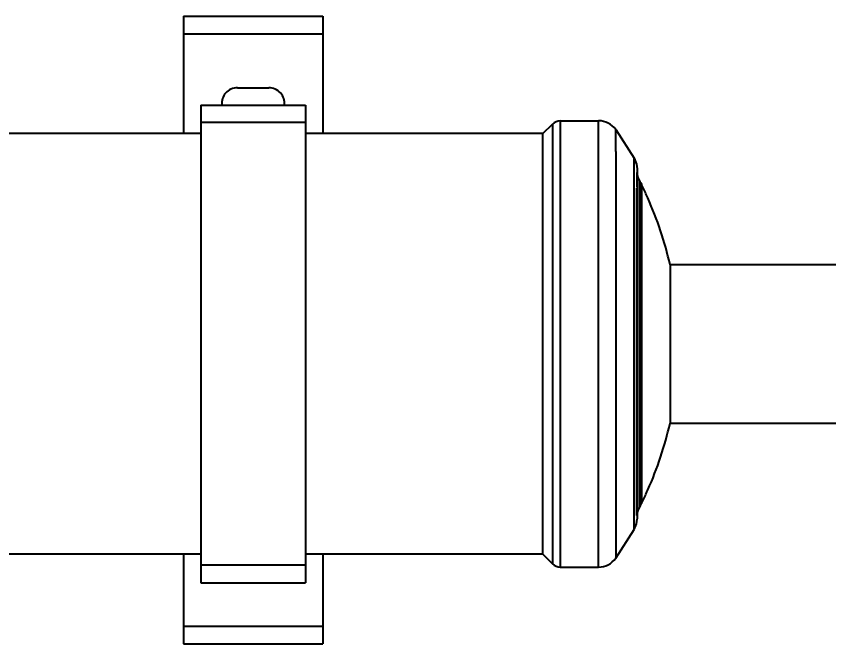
# Model space of a CAD drawing. Header units: millimetres. Extents: x 0 to 10500, y 0 to 7425.
# Drawn here: x 2385.7 to 2618.7, y 4625 to 4808.2 of the extents above; entities that cross this region are included whole.
import ezdxf

# ---------------------------------------------------------------- set-up
doc = ezdxf.new("R2010")
doc.units = ezdxf.units.MM
doc.header["$LTSCALE"] = 577.5
doc.layers.get('0').update_dxf_attribs({"linetype": 'CONTINUOUS'})
doc.layers.add('AXES', color=7, linetype='CONTINUOUS')
doc.styles.add('TEXTSTYLE_3', font='txt')
doc.dimstyles.new('DIMSTYLE_2', dxfattribs={"dimtxt": 75, "dimasz": 3.5, "dimexe": 1.5, "dimexo": 1.5, "dimgap": 18.75, "dimtad": 1, "dimdec": 1, "dimtxsty": 'TEXTSTYLE_3', "dimblk": '_FILLED', "dimblk1": '_FILLED', "dimblk2": '_FILLED', "dimcen": 0.09, "dimadec": 1, "dimazin": 2, "dimtp": 0.1, "dimtm": 0.1, "dimtfac": 1, "dimtdec": 1, "dimtofl": 0, "dimtmove": 0, "dimatfit": 3, "dimldrblk": '_FILLED', "dimfxl": 1, "dimtolj": 1, "dimarcsym": 0})

# ---------------------------------------------------------------- blocks, each defined once
blk = doc.blocks.new('_FILLED')
at = {"color": 0, "linetype": 'ByBlock'}
blk.add_solid([(0, 0), (-1, 0.214), (-1, -0.214)], dxfattribs=at)
blk = doc.blocks.new('*D22')
at = {"color": 2, "linetype": 'Continuous', "transparency": 16777216}
for p, q in [((4837.47, 4680.67), (4837.47, 3823.25)), ((1781.64, 4476.17), (1781.64, 3823.25)), ((1781.64, 3823.25), (1781.64, 3803)), ((4837.47, 3823.25), (4837.47, 3803)), ((1781.64, 3804.5), (3309.56, 3804.5)), ((4837.47, 3804.5), (3309.56, 3804.5))]:
    blk.add_line(p, q, dxfattribs=at)
at = {"color": 2, "linetype": 'Continuous', "transparency": 16777216, "xscale": 3.5, "yscale": 3.5, "zscale": 3.5, "rotation": 180}
blk.add_blockref('_FILLED', (1781.64, 3804.5), dxfattribs=at)
at = {"color": 2, "linetype": 'Continuous', "transparency": 16777216, "xscale": 3.5, "yscale": 3.5, "zscale": 3.5}
blk.add_blockref('_FILLED', (4837.47, 3804.5), dxfattribs=at)
at = {"color": 2, "linetype": 'Continuous', "transparency": 16777216, "insert": (3309.56, 3898.25), "char_height": 75, "width": 300, "attachment_point": 2, "line_spacing_factor": 0.9, "style": 'TEXTSTYLE_3'}
blk.add_mtext('3056', dxfattribs=at)

msp = doc.modelspace()

# ---------------------------------------------------------------- linework, layer by layer
at = {"color": 7, "linetype": 'Continuous'}
for p, q in [((2438.66, 4782.67), (2438.66, 4645.67)), ((2438.66, 4782.67), (2468.66, 4782.67)), ((2468.66, 4782.67), (2468.66, 4645.67)), ((2468.66, 4777.67), (2438.66, 4777.67)), ((2536.74, 4774.5), (2539.48, 4777.23)), ((2539.48, 4777.23), (2539.48, 4651.11)), ((2541.74, 4778.17), (2541.74, 4650.17)), ((2438.66, 4774.5), (2249.43, 4774.5)), ((2536.74, 4774.5), (2468.66, 4774.5)), ((2536.74, 4653.85), (2536.74, 4774.5)), ((2573.26, 4736.91), (2628.26, 4736.91)), ((2573.26, 4736.9), (2573.26, 4691.44)), ((2573.26, 4691.44), (2597.89, 4691.44)), ((2600.62, 4691.44), (2628.26, 4691.44)), ((2438.66, 4653.85), (2327.96, 4653.85)), ((2536.74, 4653.85), (2468.66, 4653.85)), ((2536.74, 4653.85), (2539.48, 4651.11)), ((2468.66, 4650.67), (2438.66, 4650.67)), ((2438.66, 4645.67), (2468.66, 4645.67))]:
    msp.add_line(p, q, dxfattribs=at)
at = {"color": 6, "linetype": 'Continuous'}
for p, q in [((2541.74, 4778.17), (2552.74, 4778.17)), ((2552.74, 4650.17), (2552.74, 4778.17)), ((2557.62, 4769.38), (2557.62, 4775.66)), ((2557.62, 4775.66), (2562.94, 4767.43)), ((2557.62, 4769.38), (2557.62, 4652.68)), ((2562.94, 4660.91), (2562.94, 4767.43)), ((2562.94, 4767.43), (2563.61, 4765.74)), ((2563.61, 4765.74), (2563.75, 4764.41)), ((2563.73, 4763.39), (2563.73, 4759.28)), ((2563.75, 4764.38), (2563.75, 4663.96)), ((2564.54, 4667.56), (2564.54, 4760.78)), ((2564.54, 4760.78), (2564.79, 4760.37)), ((2564.79, 4760.37), (2565.01, 4759.95)), ((2563.73, 4664.95), (2563.73, 4758.84)), ((2565.01, 4759.94), (2565.01, 4668.4)), ((2565.01, 4759.82), (2565.01, 4759.94)), ((2564.54, 4667.56), (2564.79, 4667.97)), ((2564.79, 4667.97), (2565.01, 4668.4)), ((2565.01, 4668.46), (2565.01, 4668.4)), ((2562.94, 4660.91), (2563.61, 4662.6)), ((2563.61, 4662.6), (2563.75, 4663.93)), ((2557.62, 4652.68), (2562.94, 4660.91)), ((2541.74, 4650.17), (2552.74, 4650.17))]:
    msp.add_line(p, q, dxfattribs=at)
at = {"color": 7, "linetype": 'Continuous'}
for centre, start, end in [((2541.74, 4774.97), 90, 135), ((2541.74, 4653.37), 225, 270)]:
    msp.add_arc(centre, 3.2, start, end, dxfattribs=at)
at = {"color": 6, "linetype": 'Continuous'}
for centre, radius, start, end in [((2552.74, 4772.17), 6, 35.5854, 90), ((2568.72, 4763.52), 5, 183.3622, 213.2566), ((2472.53, 4714.07), 103.24, 24.4766, 26.3805), ((2472.49, 4714.06), 103.28, 23.9916, 24.4767), ((2472.51, 4714.09), 103.24, 12.7552, 23.9791), ((2472.52, 4714.25), 103.24, 336.0182, 347.243), ((2472.51, 4714.28), 103.26, 335.5198, 336.0053), ((2472.54, 4714.27), 103.23, 333.6191, 335.5199), ((2568.72, 4664.82), 5, 146.7439, 176.6377), ((2552.74, 4656.17), 6, 270, 324.414)]:
    msp.add_arc(centre, radius, start, end, dxfattribs=at)
at = {"color": 7, "linetype": 'Continuous'}
for points, knots in [([(2597.88, 4691.44), (2597.96, 4691.44), (2598.41, 4691.45), (2598.87, 4691.46), (2599.26, 4691.46)], [0, 0, 0, 0, 0.156834, 1, 1, 1, 1]), ([(2599.26, 4691.46), (2599.64, 4691.46), (2600.1, 4691.45), (2600.55, 4691.44), (2600.63, 4691.44)], [0, 0, 0, 0, 0.83991, 1, 1, 1, 1])]:
    msp.add_open_spline(points, degree=3, knots=knots, dxfattribs=at)
at = {"layer": 'AXES', "color": 7, "linetype": 'Continuous'}
for p, q in [((2433.64, 4808.17), (2433.64, 4774.5)), ((2433.64, 4808.17), (2473.64, 4808.17)), ((2473.64, 4808.17), (2473.64, 4774.5)), ((2433.64, 4803.17), (2473.64, 4803.17)), ((2449.14, 4787.67), (2458.14, 4787.67)), ((2433.64, 4653.85), (2433.64, 4628.17)), ((2473.64, 4653.85), (2473.64, 4628.17)), ((2433.64, 4633.17), (2473.64, 4633.17)), ((2433.64, 4628.17), (2473.64, 4628.17))]:
    msp.add_line(p, q, dxfattribs=at)
for centre, start, end in [((2449.14, 4783.17), 90, 186.4335), ((2458.14, 4783.17), 353.5665, 90)]:
    msp.add_arc(centre, 4.5, start, end, dxfattribs=at)

# ---------------------------------------------------------------- dimensions: what is measured, and where the dimension line sits
at = {"color": 2, "linetype": 'Continuous'}
dim = msp.add_linear_dim(base=(1781.64, 3804.5), p1=(4837.47, 4682.17), p2=(1781.64, 4477.67), angle=180, text='3056', dimstyle='DIMSTYLE_2', dxfattribs=at)
dim.commit()
dim.dimension.update_dxf_attribs({"geometry": '*D22', "text_midpoint": (3309.56, 3804.5), "dimtype": 160})

doc.saveas('drawing.dxf')
